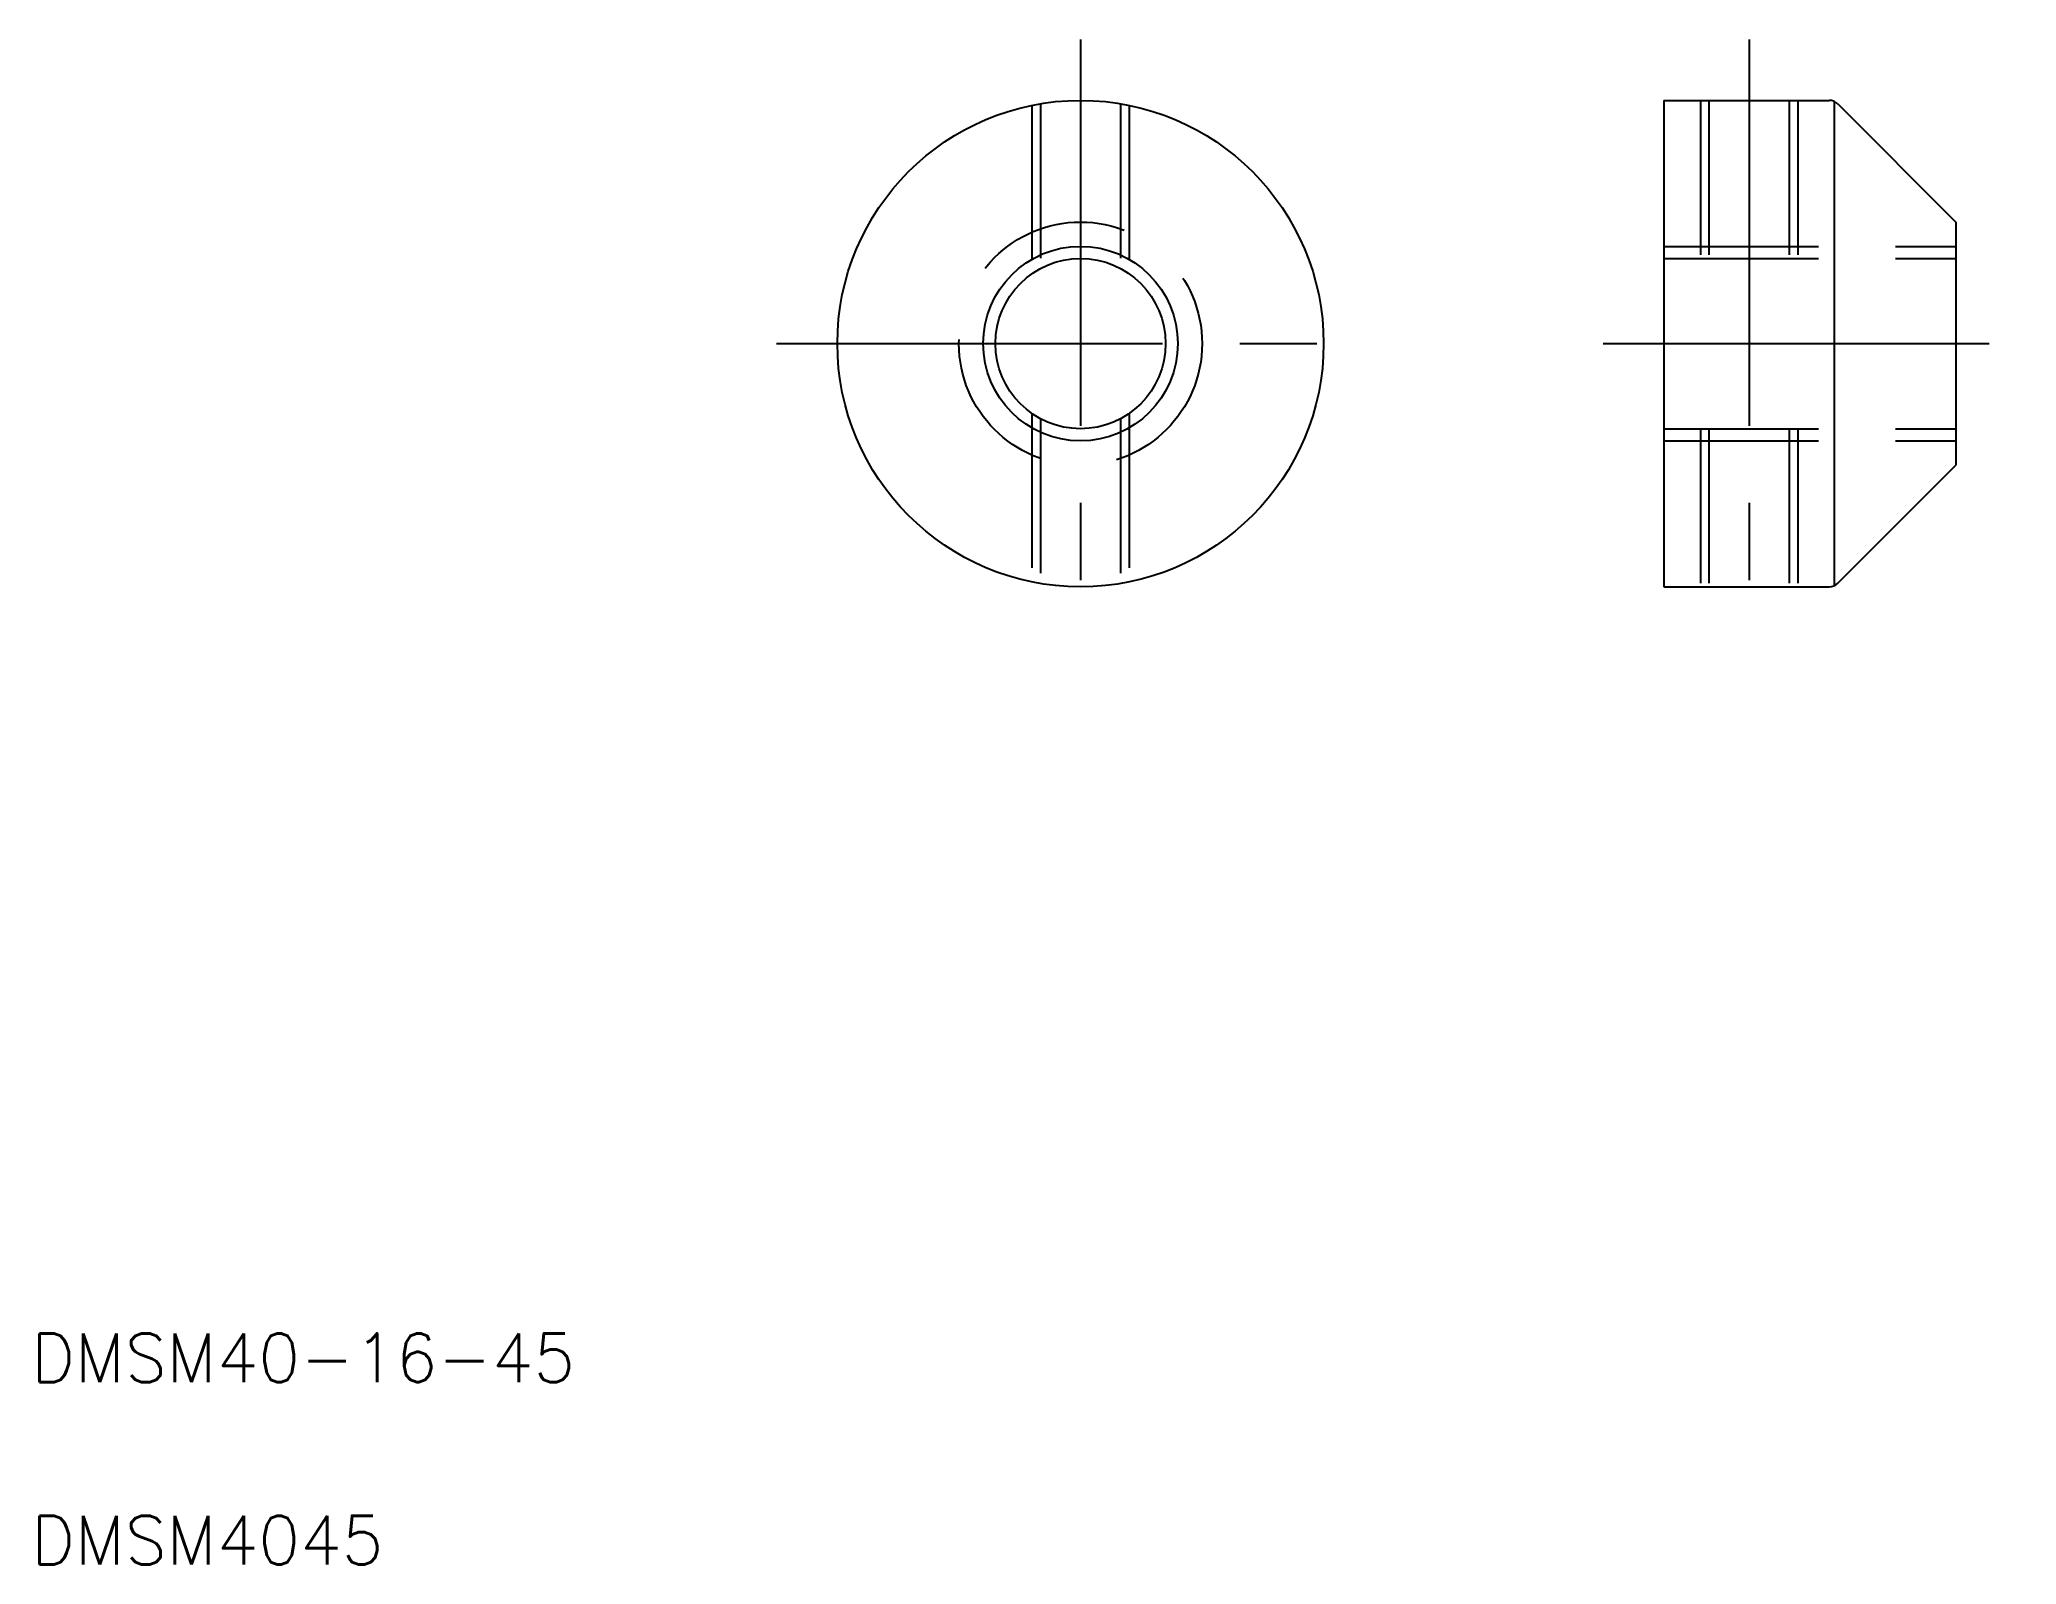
# Model space of a CAD drawing. Extents: x 11 to 173, y 10 to 135.
import ezdxf

# ---------------------------------------------------------------- set-up
doc = ezdxf.new("R2010")
doc.units = 0
doc.linetypes.add('CENTER', pattern=[50.8, 31.75, -6.35, 6.35, -6.35])
doc.linetypes.add('DASHED', pattern=[19.05, 12.7, -6.35])
doc.layers.get('0').update_dxf_attribs({"linetype": 'CONTINUOUS'})
doc.layers.add('CENTER', color=1, linetype='CENTER')
doc.styles.get("Standard").update_dxf_attribs({"font": 'txt', "bigfont": 'BIGFONT'})

msp = doc.modelspace()

# ---------------------------------------------------------------- linework, layer by layer
at = {"color": 3, "linetype": 'DASHED'}
for p, q in [((93.02, 130.12), (93.02, 116.57)), ((99.62, 130.12), (99.62, 116.57)), ((147.32, 130.39), (147.32, 117.39)), ((148.02, 130.39), (148.02, 117.39)), ((154.62, 130.39), (154.62, 117.39)), ((155.32, 130.39), (155.32, 117.39)), ((92.32, 129.99), (92.32, 116.14)), ((100.32, 129.99), (100.32, 116.14)), ((144.32, 118.39), (168.32, 118.39)), ((144.32, 117.39), (168.32, 117.39)), ((92.32, 104.65), (92.32, 90.8)), ((93.02, 104.22), (93.02, 90.67)), ((99.62, 104.22), (99.62, 90.67)), ((100.32, 104.65), (100.32, 90.8)), ((144.32, 103.39), (168.32, 103.39)), ((147.32, 103.39), (147.32, 90.39)), ((148.02, 103.39), (148.02, 90.39)), ((154.62, 103.39), (154.62, 90.39)), ((155.32, 103.39), (155.32, 90.39)), ((144.32, 102.39), (168.32, 102.39))]:
    msp.add_line(p, q, dxfattribs=at)
at = {"color": 7, "linetype": 'CONTINUOUS'}
for p, q in [((144.32, 130.39), (157.9, 130.39)), ((144.32, 130.39), (144.32, 90.39)), ((158.32, 130.3), (158.32, 90.48)), ((158.61, 130.1), (168.32, 120.39)), ((158.32, 120.35), (158.32, 120.35)), ((168.32, 120.39), (168.32, 100.39)), ((158.32, 110.39), (158.32, 110.39)), ((158.61, 90.69), (168.32, 100.39)), ((144.32, 90.39), (157.9, 90.39))]:
    msp.add_line(p, q, dxfattribs=at)
for radius in [20, 7]:
    msp.add_circle((96.32, 110.39), radius, dxfattribs=at)
at = {"color": 3, "linetype": 'DASHED'}
msp.add_circle((96.32, 110.39), 10, dxfattribs=at)
at = {"color": 3, "linetype": 'CONTINUOUS'}
msp.add_circle((96.32, 110.39), 8, dxfattribs=at)
at = {"color": 7, "linetype": 'CONTINUOUS'}
for centre, start, end in [((157.9, 129.39), 45, 90), ((157.9, 91.39), 270, 315)]:
    msp.add_arc(centre, 1, start, end, dxfattribs=at)
at = {"layer": 'CENTER', "color": 1, "linetype": 'CENTER'}
for p, q in [((96.32, 135.39), (96.32, 85.39)), ((151.32, 135.39), (151.32, 85.39)), ((71.32, 110.39), (121.32, 110.39)), ((139.32, 110.39), (173.32, 110.39))]:
    msp.add_line(p, q, dxfattribs=at)

# ---------------------------------------------------------------- texts
at = {"color": 7, "linetype": 'CONTINUOUS'}
for s, p in [('DMSM40-16-45', (10, 25)), ('DMSM4045', (10, 10))]:
    msp.add_text(s, height=4, dxfattribs=at).set_placement(p)

doc.saveas('drawing.dxf')
